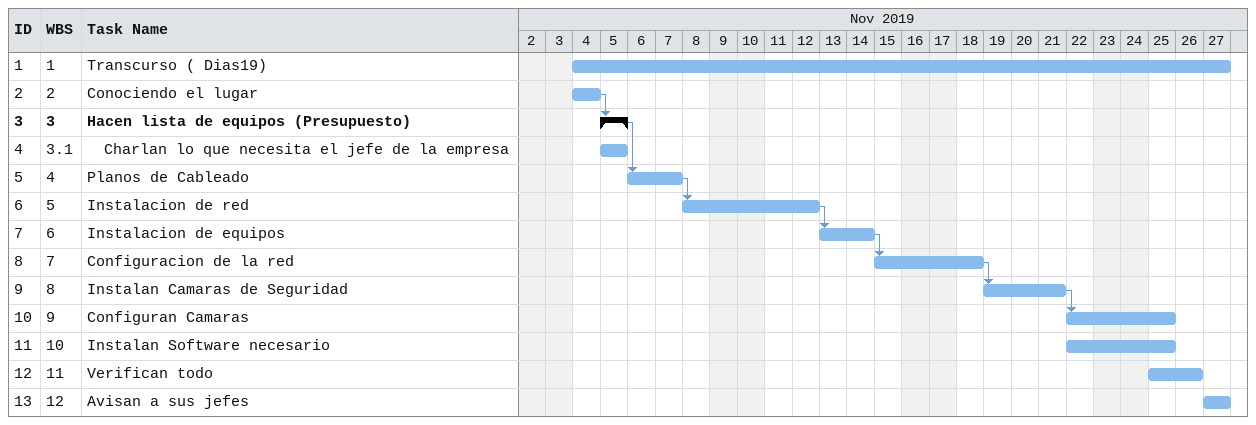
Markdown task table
| ID | WBS | Task | Start | Finish | Predecessors |
|---|---|---|---|---|---|
| 1 | 1 | Transcurso ( Dias19) | 2019-11-04 | 2019-11-27 |  |
| 2 | 2 | Conociendo el lugar | 2019-11-04 | 2019-11-04 |  |
| 3 | 3 | **Hacen lista de equipos (Presupuesto)** | 2019-11-05 | 2019-11-05 | 2 |
| 4 | 3.1 | Charlan lo que necesita el jefe de la empresa | 2019-11-05 | 2019-11-05 |  |
| 5 | 4 | Planos de Cableado | 2019-11-06 | 2019-11-07 | 3 |
| 6 | 5 | Instalacion de red | 2019-11-08 | 2019-11-12 | 5 |
| 7 | 6 | Instalacion de equipos | 2019-11-13 | 2019-11-14 | 6 |
| 8 | 7 | Configuracion de la red | 2019-11-15 | 2019-11-18 | 7 |
| 9 | 8 | Instalan Camaras de Seguridad | 2019-11-19 | 2019-11-21 | 8 |
| 10 | 9 | Configuran Camaras | 2019-11-22 | 2019-11-25 | 9 |
| 11 | 10 | Instalan Software necesario | 2019-11-22 | 2019-11-25 |  |
| 12 | 11 | Verifican todo | 2019-11-25 | 2019-11-26 |  |
| 13 | 12 | Avisan a sus jefes | 2019-11-27 | 2019-11-27 |  |
